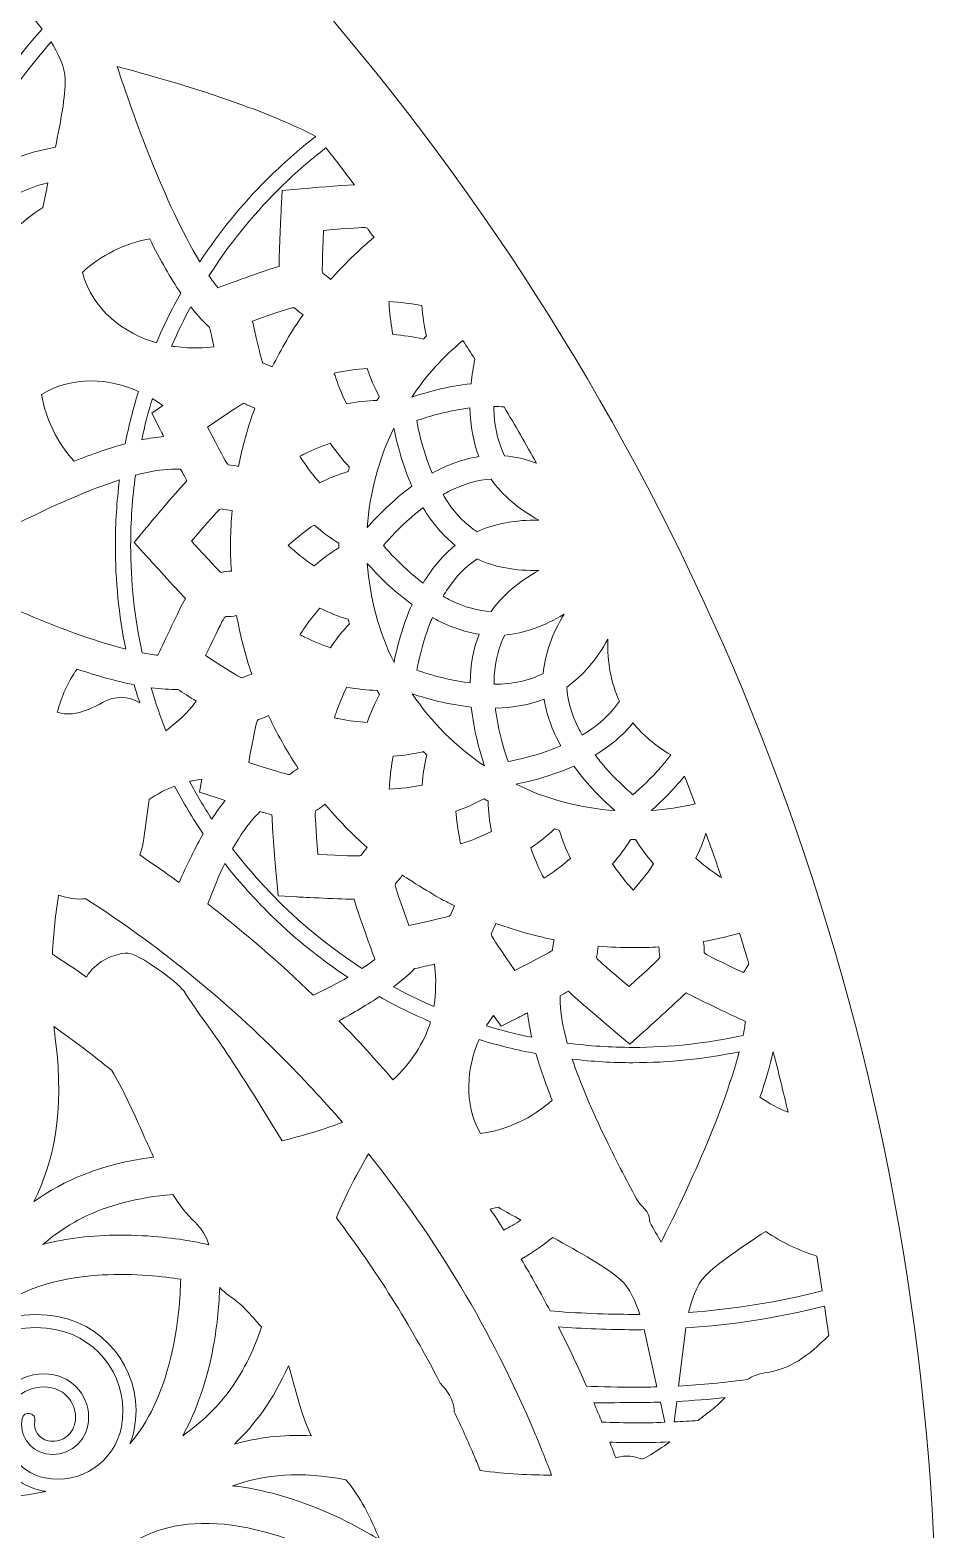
# Model space of a CAD drawing. Header units: millimetres. Extents: x -1844 to 2932, y -490 to 399.
# Drawn here: x 1800.5 to 1958.6, y -21.7 to 239.7 of the extents above; entities that cross this region are included whole.
import ezdxf

# ---------------------------------------------------------------- set-up
doc = ezdxf.new("R2010")
doc.units = ezdxf.units.MM
doc.header["$MEASUREMENT"] = 0
doc.layers.add('Layer 5', color=7, linetype='Continuous')

msp = doc.modelspace()

# ---------------------------------------------------------------- linework, layer by layer
at = {"layer": 'Layer 5', "lineweight": 0}
for points, knots in [([(1650.21, 377.4), (1649.96, 377.5), (1649.7, 377.58), (1649.43, 377.65), (1606.76, 391.27), (1561.29, 398.64), (1514.1, 398.64), (1268.61, 398.64), (1069.6, 199.63), (1069.6, -45.86), (1069.6, -291.35), (1268.61, -490.36), (1514.1, -490.36), (1759.59, -490.36), (1958.6, -291.35), (1958.6, -45.86), (1958.6, 152.15), (1829.12, 319.91), (1650.21, 377.4)], [0, 0, 0, 0, 1, 1, 1, 2, 2, 2, 3, 3, 3, 4, 4, 4, 5, 5, 5, 6, 6, 6, 6]), ([(1795.5, 263.96), (1798.99, 267.29), (1801.9, 269.71), (1803.8, 271.21), (1804.28, 270.77), (1804.75, 270.34), (1805.22, 269.91), (1801.67, 266.94), (1798.24, 263.8), (1794.93, 260.5), (1793.45, 259.02), (1792.02, 257.51), (1790.61, 255.99), (1790.61, 255.99), (1790.32, 255.67), (1790.32, 255.67), (1778.13, 242.42), (1768.41, 227.35), (1761.4, 210.76), (1754.56, 194.59), (1750.54, 177.57), (1749.42, 160.05), (1748.9, 161.13), (1748.28, 162.12), (1747.59, 163.02), (1748.4, 172.39), (1749.98, 181.54), (1752.31, 190.43), (1756.62, 206.8), (1763.5, 222.31), (1772.77, 236.51), (1781.02, 249.16), (1789.68, 258.42), (1795.5, 263.96)], [0, 0, 0, 0, 1, 1, 1, 2, 2, 2, 3, 3, 3, 4, 4, 4, 5, 5, 5, 6, 6, 6, 7, 7, 7, 8, 8, 8, 9, 9, 9, 10, 10, 10, 11, 11, 11, 11]), ([(1779.6, 203.09), (1772.46, 186.23), (1768.85, 168.31), (1768.85, 149.85), (1768.85, 149.49), (1768.85, 149.13), (1768.86, 148.77), (1768.35, 149.05), (1767.75, 149.15), (1767.17, 149.03), (1766.75, 148.95), (1766.33, 148.86), (1765.91, 148.76), (1765.09, 148.58), (1764.32, 148.4), (1763.61, 148.34), (1761.53, 148.17), (1760.06, 146.89), (1758.88, 145.78), (1758.84, 147.13), (1758.82, 148.49), (1758.82, 149.85), (1758.82, 169.67), (1762.7, 188.9), (1770.35, 207), (1776.72, 222.05), (1785.45, 235.78), (1796.36, 247.92), (1796.36, 247.92), (1802.63, 239.86), (1802.63, 239.86), (1793.02, 228.89), (1785.29, 216.56), (1779.6, 203.09)], [0, 0, 0, 0, 1, 1, 1, 2, 2, 2, 3, 3, 3, 4, 4, 4, 5, 5, 5, 6, 6, 6, 7, 7, 7, 8, 8, 8, 9, 9, 9, 10, 10, 10, 11, 11, 11, 11]), ([(1804.95, 219.25), (1797.95, 218.09), (1791.61, 214.83), (1786.59, 209.8), (1785.86, 209.07), (1785.17, 208.32), (1784.52, 207.54), (1789.7, 218.42), (1796.29, 228.5), (1804.2, 237.62), (1805.26, 235.9), (1806.65, 233.27), (1806.67, 231.08), (1806.71, 228.27), (1805.83, 223.57), (1804.95, 219.25)], [0, 0, 0, 0, 1, 1, 1, 2, 2, 2, 3, 3, 3, 4, 4, 4, 5, 5, 5, 5]), ([(1850.32, 221.16), (1847.35, 218.85), (1844.51, 216.35), (1841.81, 213.65), (1837.39, 209.22), (1833.48, 204.41), (1830.12, 199.3), (1823.92, 209.47), (1818.36, 225.27), (1815.73, 233.31), (1820.77, 232), (1827.89, 230.01), (1835.16, 227.48), (1841.31, 225.33), (1846.38, 223.22), (1850.32, 221.16)], [0, 0, 0, 0, 1, 1, 1, 2, 2, 2, 3, 3, 3, 4, 4, 4, 5, 5, 5, 5]), ([(1857.05, 212.73), (1854.2, 212.57), (1849.85, 212.2), (1847.75, 212.01), (1847.75, 212.01), (1844.49, 211.72), (1844.49, 211.72), (1844.49, 211.72), (1844.32, 208.45), (1844.32, 208.45), (1844.25, 207.27), (1843.95, 201.5), (1843.92, 198.48), (1841.57, 197.79), (1836.04, 195.79), (1833.64, 194.91), (1833.64, 194.91), (1833.25, 194.76), (1833.25, 194.76), (1832.73, 195.41), (1832.22, 196.11), (1831.71, 196.85), (1835.11, 202.18), (1839.12, 207.18), (1843.7, 211.76), (1846.36, 214.43), (1849.17, 216.89), (1852.1, 219.16), (1853.77, 217.03), (1855.42, 214.89), (1857.05, 212.73)], [0, 0, 0, 0, 1, 1, 1, 2, 2, 2, 3, 3, 3, 4, 4, 4, 5, 5, 5, 6, 6, 6, 7, 7, 7, 8, 8, 8, 9, 9, 9, 10, 10, 10, 10]), ([(1797.39, 204.46), (1789.18, 196.25), (1786.27, 183.85), (1789.92, 172.81), (1789.22, 171.59), (1788.5, 170.31), (1787.88, 169.19), (1784.04, 174.42), (1782.14, 180.86), (1782.51, 187.42), (1782.91, 194.35), (1785.8, 200.85), (1790.67, 205.72), (1794.27, 209.32), (1798.74, 211.85), (1803.65, 213.08), (1803.35, 211.69), (1803.04, 210.18), (1802.77, 208.76), (1800.83, 207.54), (1799.02, 206.09), (1797.39, 204.46)], [0, 0, 0, 0, 1, 1, 1, 2, 2, 2, 3, 3, 3, 4, 4, 4, 5, 5, 5, 6, 6, 6, 7, 7, 7, 7]), ([(1858.91, 205.25), (1858.92, 205.24), (1859.11, 205.23), (1859.36, 205.12), (1859.68, 204.56), (1860.06, 204.04), (1860.49, 203.55), (1857.78, 201.29), (1855.23, 198.81), (1852.91, 196.17), (1852.49, 196.58), (1852.03, 196.95), (1851.54, 197.27), (1851.48, 197.43), (1851.47, 197.53), (1851.47, 197.55), (1851.44, 197.85), (1851.47, 200.07), (1851.69, 204.76), (1856.41, 205.16), (1858.62, 205.27), (1858.91, 205.25)], [0, 0, 0, 0, 1, 1, 1, 2, 2, 2, 3, 3, 3, 4, 4, 4, 5, 5, 5, 6, 6, 6, 7, 7, 7, 7]), ([(1822.54, 185.15), (1816.94, 186.77), (1811.41, 190.85), (1809.65, 197.42), (1812.93, 200.47), (1816.97, 202.48), (1821.38, 203.27), (1823.22, 199.57), (1825.03, 196.42), (1826.79, 193.82), (1825.22, 191.01), (1823.8, 188.11), (1822.54, 185.15)], [0, 0, 0, 0, 1, 1, 1, 2, 2, 2, 3, 3, 3, 4, 4, 4, 4]), ([(1825.8, 184.49), (1825.6, 184.51), (1825.39, 184.54), (1825.19, 184.57), (1826.2, 186.91), (1827.31, 189.2), (1828.52, 191.44), (1829.48, 190.21), (1830.43, 189.15), (1831.36, 188.28), (1831.52, 188.13), (1831.67, 187.98), (1831.83, 187.84), (1832.1, 186.6), (1832.35, 185.47), (1832.58, 184.47), (1831.07, 184.26), (1828.81, 184.13), (1825.8, 184.49)], [0, 0, 0, 0, 1, 1, 1, 2, 2, 2, 3, 3, 3, 4, 4, 4, 5, 5, 5, 6, 6, 6, 6]), ([(1842.74, 180.94), (1842.22, 181.23), (1841.67, 181.47), (1841.11, 181.66), (1841.02, 181.79), (1840.98, 181.89), (1840.97, 181.91), (1840.86, 182.21), (1840.27, 184.58), (1839.32, 188.93), (1843.76, 190.53), (1845.87, 191.21), (1846.17, 191.27), (1846.19, 191.27), (1846.37, 191.3), (1846.63, 191.27), (1847.08, 190.81), (1847.58, 190.4), (1848.11, 190.05), (1846.1, 187.17), (1844.3, 184.11), (1842.74, 180.94)], [0, 0, 0, 0, 1, 1, 1, 2, 2, 2, 3, 3, 3, 4, 4, 4, 5, 5, 5, 6, 6, 6, 7, 7, 7, 7]), ([(1868.82, 191.64), (1868.94, 189.83), (1869.21, 188.07), (1869.61, 186.4), (1869.61, 186.4), (1869.62, 186.36), (1869.62, 186.36), (1869.43, 186.17), (1869.24, 185.98), (1869.06, 185.79), (1869.06, 185.79), (1869.02, 185.8), (1869.02, 185.8), (1867.35, 186.2), (1865.59, 186.46), (1863.78, 186.59), (1863.46, 188.15), (1863.25, 189.77), (1863.13, 191.42), (1863.11, 191.71), (1863.09, 192.02), (1863.08, 192.33), (1865.08, 192.23), (1867.01, 192), (1868.82, 191.64)], [0, 0, 0, 0, 1, 1, 1, 2, 2, 2, 3, 3, 3, 4, 4, 4, 5, 5, 5, 6, 6, 6, 7, 7, 7, 8, 8, 8, 8]), ([(1875.98, 185.57), (1876.68, 184.48), (1877.37, 183.38), (1878.06, 182.28), (1877.78, 180.93), (1877.55, 179.5), (1877.4, 178.01), (1873.29, 177.58), (1869.58, 176.54), (1867.04, 175.67), (1869.52, 179.38), (1872.55, 182.71), (1875.98, 185.57)], [0, 0, 0, 0, 1, 1, 1, 2, 2, 2, 3, 3, 3, 4, 4, 4, 4]), ([(1861.4, 175.81), (1861.26, 175.58), (1861.12, 175.34), (1860.99, 175.11), (1860.99, 175.11), (1860.96, 175.11), (1860.96, 175.11), (1859.24, 175.06), (1857.47, 174.86), (1855.69, 174.51), (1854.99, 175.92), (1854.37, 177.43), (1853.82, 179), (1853.73, 179.29), (1853.63, 179.58), (1853.53, 179.87), (1855.5, 180.3), (1857.42, 180.57), (1859.26, 180.69), (1859.85, 178.98), (1860.56, 177.34), (1861.38, 175.83), (1861.38, 175.83), (1861.4, 175.81), (1861.4, 175.81)], [0, 0, 0, 0, 1, 1, 1, 2, 2, 2, 3, 3, 3, 4, 4, 4, 5, 5, 5, 6, 6, 6, 7, 7, 7, 8, 8, 8, 8]), ([(1819.44, 176.69), (1818.51, 173.7), (1817.73, 170.65), (1817.12, 167.56), (1814.44, 166.83), (1811.47, 165.81), (1808.2, 164.51), (1805.24, 167.78), (1803.28, 171.79), (1802.52, 176.15), (1807.94, 179.47), (1814.41, 178.93), (1819.44, 176.69)], [0, 0, 0, 0, 1, 1, 1, 2, 2, 2, 3, 3, 3, 4, 4, 4, 4]), ([(1823.24, 169.94), (1823.38, 169.65), (1823.58, 169.27), (1823.81, 168.82), (1822.63, 168.72), (1821.36, 168.53), (1819.99, 168.24), (1820.51, 170.67), (1821.12, 173.07), (1821.84, 175.43), (1822.06, 175.3), (1822.28, 175.16), (1822.49, 175.02), (1822.89, 174.75), (1823.28, 174.47), (1823.66, 174.2), (1823.66, 174.2), (1821.76, 172.86), (1821.76, 172.86), (1821.76, 172.86), (1823.24, 169.94), (1823.24, 169.94)], [0, 0, 0, 0, 1, 1, 1, 2, 2, 2, 3, 3, 3, 4, 4, 4, 5, 5, 5, 6, 6, 6, 7, 7, 7, 7]), ([(1839.7, 173.78), (1839.01, 171.87), (1838.4, 169.93), (1837.88, 168), (1837.5, 166.57), (1837.15, 165.09), (1836.85, 163.6), (1836.27, 163.75), (1835.66, 163.84), (1835.06, 163.87), (1835, 163.93), (1834.94, 164), (1834.88, 164.08), (1834.69, 164.34), (1833.51, 166.48), (1831.47, 170.44), (1835.1, 172.96), (1837.14, 174.29), (1837.47, 174.46), (1837.47, 174.46), (1837.48, 174.47), (1837.48, 174.47), (1837.62, 174.53), (1837.76, 174.58), (1837.9, 174.6), (1838.47, 174.26), (1839.07, 173.99), (1839.7, 173.78)], [0, 0, 0, 0, 1, 1, 1, 2, 2, 2, 3, 3, 3, 4, 4, 4, 5, 5, 5, 6, 6, 6, 7, 7, 7, 8, 8, 8, 9, 9, 9, 9]), ([(1870.63, 162.41), (1870.31, 163.18), (1869.99, 163.99), (1869.7, 164.81), (1868.79, 167.42), (1868.23, 169.85), (1867.91, 171.58), (1869.93, 172.29), (1873.37, 173.34), (1877.2, 173.81), (1877.26, 170.68), (1877.78, 167.83), (1878.76, 165.32), (1876.1, 164.91), (1873.37, 163.94), (1870.63, 162.41)], [0, 0, 0, 0, 1, 1, 1, 2, 2, 2, 3, 3, 3, 4, 4, 4, 5, 5, 5, 5]), ([(1883.14, 173.98), (1885.08, 170.73), (1886.97, 167.46), (1888.82, 164.17), (1886.94, 164.87), (1885.08, 165.3), (1883.24, 165.47), (1882.22, 167.47), (1881.6, 169.84), (1881.41, 172.52), (1881.38, 173.01), (1881.36, 173.53), (1881.35, 174.06), (1881.97, 174.05), (1882.56, 174.02), (1883.14, 173.98)], [0, 0, 0, 0, 1, 1, 1, 2, 2, 2, 3, 3, 3, 4, 4, 4, 5, 5, 5, 5]), ([(1859.3, 152.94), (1859.7, 158.96), (1861.28, 164.89), (1863.93, 170.29), (1864.45, 167.66), (1865.41, 163.92), (1867.09, 160.14), (1863.75, 157.71), (1861.06, 154.95), (1859.3, 152.94)], [0, 0, 0, 0, 1, 1, 1, 2, 2, 2, 3, 3, 3, 3]), ([(1855.96, 162.69), (1855.96, 162.69), (1855.95, 162.69), (1855.95, 162.69), (1854.3, 162.2), (1852.64, 161.55), (1851.01, 160.75), (1849.98, 161.92), (1848.98, 163.22), (1848.04, 164.61), (1847.88, 164.85), (1847.71, 165.11), (1847.54, 165.37), (1847.78, 165.5), (1848.02, 165.62), (1848.26, 165.73), (1849.79, 166.49), (1851.34, 167.13), (1852.86, 167.65), (1853.87, 166.14), (1854.98, 164.75), (1856.17, 163.5), (1856.17, 163.5), (1856.17, 163.5), (1856.17, 163.5), (1856.1, 163.23), (1856.03, 162.96), (1855.96, 162.69)], [0, 0, 0, 0, 1, 1, 1, 2, 2, 2, 3, 3, 3, 4, 4, 4, 5, 5, 5, 6, 6, 6, 7, 7, 7, 8, 8, 8, 9, 9, 9, 9]), ([(1825.19, 163.12), (1825.71, 163.13), (1826.23, 163.14), (1826.77, 163.13), (1827.2, 162.32), (1827.57, 161.65), (1827.88, 161.1), (1826.17, 159.33), (1822.39, 154.83), (1820.76, 152.87), (1820.76, 152.87), (1818.66, 150.36), (1818.66, 150.36), (1818.66, 150.36), (1820.85, 147.93), (1820.85, 147.93), (1821.96, 146.68), (1825.6, 142.65), (1827.61, 140.59), (1826.43, 138.44), (1823.94, 133.12), (1822.87, 130.8), (1822.87, 130.8), (1822.81, 130.67), (1822.81, 130.67), (1821.93, 130.78), (1821.01, 130.93), (1820.06, 131.12), (1818.74, 137.2), (1818.06, 143.47), (1818.06, 149.85), (1818.06, 153.97), (1818.35, 158.05), (1818.91, 162.07), (1821.32, 162.71), (1823.42, 163.06), (1825.19, 163.12)], [0, 0, 0, 0, 1, 1, 1, 2, 2, 2, 3, 3, 3, 4, 4, 4, 5, 5, 5, 6, 6, 6, 7, 7, 7, 8, 8, 8, 9, 9, 9, 10, 10, 10, 11, 11, 11, 12, 12, 12, 12]), ([(1817.2, 131.76), (1805.69, 134.65), (1790.89, 141.75), (1783.49, 145.51), (1787.97, 148.14), (1794.42, 151.77), (1801.34, 155.12), (1807.02, 157.87), (1811.95, 159.91), (1816.11, 161.24), (1815.64, 157.49), (1815.39, 153.69), (1815.39, 149.85), (1815.39, 143.7), (1816.01, 137.65), (1817.2, 131.76)], [0, 0, 0, 0, 1, 1, 1, 2, 2, 2, 3, 3, 3, 4, 4, 4, 5, 5, 5, 5]), ([(1889.21, 154.23), (1885.11, 154.31), (1881.5, 153.62), (1878.43, 152.2), (1876.54, 153.42), (1874.82, 155.17), (1873.32, 157.39), (1873.05, 157.8), (1872.77, 158.24), (1872.5, 158.69), (1872.94, 158.94), (1873.38, 159.18), (1873.81, 159.39), (1876.24, 160.58), (1878.61, 161.25), (1880.88, 161.37), (1882.83, 158.59), (1885.62, 156.2), (1889.21, 154.23)], [0, 0, 0, 0, 1, 1, 1, 2, 2, 2, 3, 3, 3, 4, 4, 4, 5, 5, 5, 6, 6, 6, 6]), ([(1835.61, 145.33), (1835.01, 145.32), (1834.43, 145.25), (1833.85, 145.13), (1833.71, 145.2), (1833.62, 145.27), (1833.61, 145.28), (1833.38, 145.47), (1831.83, 147.07), (1828.67, 150.54), (1831.71, 154.14), (1833.2, 155.79), (1833.43, 155.99), (1833.43, 155.99), (1833.43, 155.99), (1833.43, 155.99), (1833.46, 156.01), (1833.6, 156.12), (1833.83, 156.21), (1834.45, 156.05), (1835.1, 155.94), (1835.74, 155.9), (1835.43, 152.38), (1835.38, 148.83), (1835.61, 145.33)], [0, 0, 0, 0, 1, 1, 1, 2, 2, 2, 3, 3, 3, 4, 4, 4, 5, 5, 5, 6, 6, 6, 7, 7, 7, 8, 8, 8, 8]), ([(1869.04, 143.24), (1868.37, 143.75), (1867.69, 144.29), (1867.03, 144.86), (1864.93, 146.67), (1863.24, 148.49), (1862.1, 149.82), (1863.21, 151.12), (1864.87, 152.91), (1866.94, 154.71), (1867.63, 155.31), (1868.33, 155.87), (1869.03, 156.4), (1870.64, 153.72), (1872.52, 151.51), (1874.62, 149.83), (1872.52, 148.14), (1870.65, 145.93), (1869.04, 143.24)], [0, 0, 0, 0, 1, 1, 1, 2, 2, 2, 3, 3, 3, 4, 4, 4, 5, 5, 5, 6, 6, 6, 6]), ([(1854.33, 149.4), (1854.33, 149.4), (1854.32, 149.4), (1854.32, 149.4), (1852.85, 148.5), (1851.42, 147.44), (1850.05, 146.24), (1848.75, 147.11), (1847.45, 148.11), (1846.19, 149.2), (1845.96, 149.4), (1845.73, 149.6), (1845.5, 149.81), (1845.7, 149.99), (1845.9, 150.17), (1846.1, 150.35), (1847.39, 151.47), (1848.71, 152.49), (1850.05, 153.38), (1851.42, 152.19), (1852.85, 151.13), (1854.32, 150.23), (1854.32, 150.23), (1854.33, 150.23), (1854.33, 150.23), (1854.33, 150.1), (1854.33, 149.98), (1854.33, 149.85), (1854.33, 149.7), (1854.33, 149.55), (1854.33, 149.4)], [0, 0, 0, 0, 1, 1, 1, 2, 2, 2, 3, 3, 3, 4, 4, 4, 5, 5, 5, 6, 6, 6, 7, 7, 7, 8, 8, 8, 9, 9, 9, 10, 10, 10, 10]), ([(1859.31, 146.69), (1861.07, 144.68), (1863.77, 141.93), (1867.11, 139.51), (1865.43, 135.75), (1864.48, 132.03), (1863.96, 129.41), (1861.31, 134.79), (1859.72, 140.7), (1859.31, 146.69)], [0, 0, 0, 0, 1, 1, 1, 2, 2, 2, 3, 3, 3, 3]), ([(1880.89, 138.3), (1878.64, 138.41), (1876.28, 139.07), (1873.87, 140.24), (1873.43, 140.46), (1872.97, 140.7), (1872.51, 140.96), (1872.78, 141.41), (1873.06, 141.85), (1873.33, 142.27), (1874.83, 144.49), (1876.54, 146.24), (1878.43, 147.46), (1881.5, 146.04), (1885.11, 145.36), (1889.21, 145.45), (1885.63, 143.47), (1882.84, 141.08), (1880.89, 138.3)], [0, 0, 0, 0, 1, 1, 1, 2, 2, 2, 3, 3, 3, 4, 4, 4, 5, 5, 5, 6, 6, 6, 6]), ([(1856.19, 136.14), (1855, 134.89), (1853.89, 133.49), (1852.88, 131.98), (1851.39, 132.49), (1849.87, 133.11), (1848.37, 133.85), (1848.1, 133.98), (1847.83, 134.11), (1847.56, 134.25), (1847.73, 134.51), (1847.9, 134.77), (1848.06, 135.02), (1848.99, 136.4), (1849.99, 137.7), (1851.03, 138.88), (1852.66, 138.08), (1854.32, 137.43), (1855.97, 136.94), (1855.97, 136.94), (1855.97, 136.94), (1855.97, 136.94), (1856.04, 136.68), (1856.12, 136.41), (1856.19, 136.14), (1856.19, 136.14), (1856.19, 136.14), (1856.19, 136.14)], [0, 0, 0, 0, 1, 1, 1, 2, 2, 2, 3, 3, 3, 4, 4, 4, 5, 5, 5, 6, 6, 6, 7, 7, 7, 8, 8, 8, 9, 9, 9, 9]), ([(1837.52, 126.72), (1837.36, 126.75), (1837.26, 126.79), (1837.24, 126.79), (1836.95, 126.93), (1834.86, 128.19), (1831.11, 130.6), (1832.99, 134.58), (1834.09, 136.76), (1834.29, 137.08), (1834.29, 137.08), (1834.3, 137.09), (1834.3, 137.09), (1834.31, 137.1), (1834.41, 137.25), (1834.62, 137.41), (1835.26, 137.39), (1835.89, 137.47), (1836.53, 137.6), (1837.15, 134.15), (1838.03, 130.71), (1839.17, 127.36), (1838.6, 127.2), (1838.05, 126.98), (1837.52, 126.72)], [0, 0, 0, 0, 1, 1, 1, 2, 2, 2, 3, 3, 3, 4, 4, 4, 5, 5, 5, 6, 6, 6, 7, 7, 7, 8, 8, 8, 8]), ([(1877.24, 125.85), (1874.48, 126.18), (1872, 126.81), (1870.35, 127.29), (1869.54, 127.53), (1868.73, 127.79), (1867.94, 128.07), (1868.26, 129.79), (1868.81, 132.22), (1869.72, 134.84), (1870.01, 135.66), (1870.32, 136.47), (1870.65, 137.24), (1873.39, 135.72), (1876.12, 134.75), (1878.78, 134.34), (1877.8, 131.83), (1877.28, 128.98), (1877.24, 125.85)], [0, 0, 0, 0, 1, 1, 1, 2, 2, 2, 3, 3, 3, 4, 4, 4, 5, 5, 5, 6, 6, 6, 6]), ([(1889.97, 127.49), (1887.59, 126.27), (1884.7, 125.64), (1881.39, 125.6), (1881.39, 126.11), (1881.41, 126.61), (1881.44, 127.09), (1881.62, 129.79), (1882.23, 132.18), (1883.26, 134.2), (1886.64, 134.5), (1890.11, 135.72), (1893.6, 137.84), (1891.49, 134.34), (1890.27, 130.88), (1889.97, 127.49)], [0, 0, 0, 0, 1, 1, 1, 2, 2, 2, 3, 3, 3, 4, 4, 4, 5, 5, 5, 5]), ([(1901.21, 133.46), (1901.13, 129.37), (1901.81, 125.76), (1903.24, 122.68), (1902.02, 120.79), (1900.27, 119.07), (1898.05, 117.57), (1897.64, 117.29), (1897.2, 117.02), (1896.74, 116.75), (1896.5, 117.19), (1896.26, 117.63), (1896.05, 118.06), (1894.86, 120.48), (1894.19, 122.86), (1894.07, 125.13), (1896.85, 127.08), (1899.24, 129.87), (1901.21, 133.46)], [0, 0, 0, 0, 1, 1, 1, 2, 2, 2, 3, 3, 3, 4, 4, 4, 5, 5, 5, 6, 6, 6, 6]), ([(1818.7, 125.51), (1818.99, 124.46), (1819.31, 123.42), (1819.64, 122.39), (1817.67, 123.54), (1815.27, 123.59), (1813.25, 122.49), (1813.25, 122.49), (1813.16, 122.44), (1813.16, 122.44), (1809.88, 120.59), (1807.49, 120.02), (1805.27, 120.73), (1805.95, 123.41), (1807.11, 125.95), (1808.71, 128.26), (1812.41, 127.02), (1815.74, 126.1), (1818.7, 125.51)], [0, 0, 0, 0, 1, 1, 1, 2, 2, 2, 3, 3, 3, 4, 4, 4, 5, 5, 5, 6, 6, 6, 6]), ([(1829.5, 122.66), (1828.59, 121.45), (1827.08, 119.76), (1824.69, 117.88), (1824.53, 117.75), (1824.37, 117.63), (1824.2, 117.51), (1823.23, 119.97), (1822.37, 122.47), (1821.62, 125.01), (1823.33, 124.78), (1824.89, 124.68), (1826.29, 124.72), (1827.17, 124.15), (1828.34, 123.39), (1829.5, 122.66)], [0, 0, 0, 0, 1, 1, 1, 2, 2, 2, 3, 3, 3, 4, 4, 4, 5, 5, 5, 5]), ([(1861, 124.53), (1861, 124.53), (1861.02, 124.53), (1861.02, 124.53), (1861.15, 124.3), (1861.29, 124.06), (1861.43, 123.83), (1861.43, 123.83), (1861.42, 123.81), (1861.42, 123.81), (1860.6, 122.3), (1859.88, 120.66), (1859.3, 118.94), (1857.73, 119.04), (1856.1, 119.25), (1854.46, 119.57), (1854.17, 119.63), (1853.87, 119.69), (1853.57, 119.76), (1853.67, 120.05), (1853.76, 120.34), (1853.86, 120.63), (1854.4, 122.21), (1855.03, 123.72), (1855.72, 125.12), (1857.5, 124.78), (1859.28, 124.58), (1861, 124.53)], [0, 0, 0, 0, 1, 1, 1, 2, 2, 2, 3, 3, 3, 4, 4, 4, 5, 5, 5, 6, 6, 6, 7, 7, 7, 8, 8, 8, 9, 9, 9, 9]), ([(1867.14, 123.95), (1869.67, 123.09), (1873.35, 122.07), (1877.43, 121.64), (1877.86, 117.57), (1878.89, 113.89), (1879.75, 111.36), (1874.79, 114.7), (1870.48, 119), (1867.14, 123.95)], [0, 0, 0, 0, 1, 1, 1, 2, 2, 2, 3, 3, 3, 3]), ([(1890.63, 113.95), (1888.02, 113.04), (1885.59, 112.48), (1883.86, 112.15), (1883.29, 113.77), (1882.57, 116.1), (1882.05, 118.79), (1881.88, 119.69), (1881.74, 120.58), (1881.63, 121.45), (1884.77, 121.51), (1887.62, 122.03), (1890.12, 123.01), (1890.53, 120.35), (1891.51, 117.62), (1893.03, 114.88), (1892.26, 114.55), (1891.45, 114.24), (1890.63, 113.95)], [0, 0, 0, 0, 1, 1, 1, 2, 2, 2, 3, 3, 3, 4, 4, 4, 5, 5, 5, 6, 6, 6, 6]), ([(1847.27, 110.94), (1846.76, 110.63), (1846.27, 110.27), (1845.82, 109.87), (1845.66, 109.86), (1845.55, 109.88), (1845.54, 109.88), (1845.24, 109.93), (1843.1, 110.54), (1838.63, 111.96), (1839.43, 116.36), (1839.92, 118.75), (1840.03, 119.06), (1840.03, 119.07), (1840.1, 119.25), (1840.26, 119.46), (1840.89, 119.62), (1841.5, 119.86), (1842.08, 120.15), (1842.95, 118.31), (1843.89, 116.51), (1844.89, 114.78), (1845.62, 113.5), (1846.42, 112.21), (1847.27, 110.94)], [0, 0, 0, 0, 1, 1, 1, 2, 2, 2, 3, 3, 3, 4, 4, 4, 5, 5, 5, 6, 6, 6, 7, 7, 7, 8, 8, 8, 8]), ([(1905.61, 118.87), (1907.29, 116.77), (1909.5, 114.89), (1912.19, 113.28), (1911.69, 112.61), (1911.14, 111.94), (1910.57, 111.28), (1908.77, 109.18), (1906.95, 107.48), (1905.61, 106.34), (1904.31, 107.45), (1902.52, 109.11), (1900.73, 111.18), (1900.73, 111.18), (1900.73, 111.18), (1900.73, 111.18), (1900.13, 111.87), (1899.56, 112.57), (1899.03, 113.27), (1901.72, 114.89), (1903.93, 116.77), (1905.61, 118.87)], [0, 0, 0, 0, 1, 1, 1, 2, 2, 2, 3, 3, 3, 4, 4, 4, 5, 5, 5, 6, 6, 6, 7, 7, 7, 7]), ([(1863.18, 108.12), (1863.29, 109.81), (1863.51, 111.46), (1863.83, 113.05), (1865.64, 113.18), (1867.4, 113.45), (1869.06, 113.85), (1869.06, 113.85), (1869.1, 113.86), (1869.1, 113.86), (1869.29, 113.67), (1869.48, 113.48), (1869.67, 113.29), (1869.67, 113.29), (1869.66, 113.26), (1869.66, 113.26), (1869.26, 111.58), (1868.99, 109.82), (1868.87, 108.01), (1867.06, 107.65), (1865.14, 107.41), (1863.13, 107.31), (1863.14, 107.58), (1863.16, 107.85), (1863.18, 108.12)], [0, 0, 0, 0, 1, 1, 1, 2, 2, 2, 3, 3, 3, 4, 4, 4, 5, 5, 5, 6, 6, 6, 7, 7, 7, 8, 8, 8, 8]), ([(1885.23, 108.19), (1887.84, 108.71), (1891.55, 109.66), (1895.3, 111.34), (1897.71, 108.01), (1900.46, 105.33), (1902.47, 103.57), (1896.49, 103.98), (1890.59, 105.55), (1885.23, 108.19)], [0, 0, 0, 0, 1, 1, 1, 2, 2, 2, 3, 3, 3, 3]), ([(1830.69, 99.54), (1829.57, 97.55), (1827.75, 93.87), (1826.5, 91.05), (1824.24, 92.69), (1821.96, 94.29), (1819.64, 95.84), (1819.98, 96.76), (1820.22, 97.73), (1820.34, 98.74), (1820.63, 100.99), (1820.95, 103.24), (1821.28, 105.52), (1822.69, 106.49), (1824.19, 107.28), (1825.71, 107.86), (1827.21, 105.01), (1828.87, 102.23), (1830.69, 99.54)], [0, 0, 0, 0, 1, 1, 1, 2, 2, 2, 3, 3, 3, 4, 4, 4, 5, 5, 5, 6, 6, 6, 6]), ([(1828.3, 108.67), (1828.55, 108.73), (1828.8, 108.79), (1829.05, 108.84), (1829.52, 108.93), (1829.99, 109.01), (1830.45, 109.08), (1830.45, 109.08), (1830.05, 106.8), (1830.05, 106.8), (1830.05, 106.8), (1833.16, 105.79), (1833.16, 105.79), (1833.44, 105.7), (1833.93, 105.54), (1834.55, 105.34), (1833.77, 104.39), (1832.99, 103.3), (1832.21, 102.08), (1830.8, 104.22), (1829.5, 106.42), (1828.3, 108.67)], [0, 0, 0, 0, 1, 1, 1, 2, 2, 2, 3, 3, 3, 4, 4, 4, 5, 5, 5, 6, 6, 6, 7, 7, 7, 7]), ([(1916.44, 104.76), (1913.92, 104.16), (1911.35, 103.75), (1908.77, 103.57), (1910.41, 105.02), (1912.55, 107.08), (1914.59, 109.61), (1915.22, 108), (1915.83, 106.38), (1916.44, 104.76)], [0, 0, 0, 0, 1, 1, 1, 2, 2, 2, 3, 3, 3, 3]), ([(1850.23, 103.13), (1850.23, 103.14), (1850.25, 103.33), (1850.35, 103.58), (1850.91, 103.9), (1851.44, 104.28), (1851.92, 104.71), (1854.19, 102), (1856.67, 99.45), (1859.3, 97.13), (1858.9, 96.71), (1858.53, 96.25), (1858.2, 95.76), (1858.05, 95.7), (1857.94, 95.69), (1857.93, 95.69), (1857.61, 95.65), (1855.17, 95.7), (1850.71, 95.91), (1850.32, 100.6), (1850.21, 102.82), (1850.23, 103.13)], [0, 0, 0, 0, 1, 1, 1, 2, 2, 2, 3, 3, 3, 4, 4, 4, 5, 5, 5, 6, 6, 6, 7, 7, 7, 7]), ([(1875.58, 97.77), (1875.52, 98.03), (1875.47, 98.29), (1875.42, 98.55), (1875.09, 100.23), (1874.87, 101.89), (1874.76, 103.49), (1876.48, 104.08), (1878.12, 104.8), (1879.62, 105.62), (1879.62, 105.62), (1879.65, 105.63), (1879.65, 105.63), (1879.88, 105.49), (1880.12, 105.35), (1880.35, 105.22), (1880.35, 105.22), (1880.35, 105.2), (1880.35, 105.2), (1880.4, 103.48), (1880.6, 101.71), (1880.95, 99.93), (1879.29, 99.11), (1877.49, 98.38), (1875.58, 97.77)], [0, 0, 0, 0, 1, 1, 1, 2, 2, 2, 3, 3, 3, 4, 4, 4, 5, 5, 5, 6, 6, 6, 7, 7, 7, 8, 8, 8, 8]), ([(1857, 88.13), (1857.68, 85.78), (1859.68, 80.25), (1860.56, 77.85), (1860.56, 77.85), (1860.64, 77.63), (1860.64, 77.63), (1859.95, 77.11), (1859.2, 76.58), (1858.41, 76.06), (1853.16, 79.44), (1848.22, 83.41), (1843.7, 87.93), (1840.85, 90.78), (1838.23, 93.79), (1835.83, 96.94), (1837.18, 99.31), (1838.5, 101.19), (1839.79, 102.56), (1840.06, 102.84), (1840.34, 103.13), (1840.63, 103.42), (1841.44, 103.18), (1842.13, 102.98), (1842.69, 102.82), (1842.74, 100.37), (1843.24, 94.51), (1843.47, 91.97), (1843.47, 91.97), (1843.76, 88.71), (1843.76, 88.71), (1843.76, 88.71), (1847.03, 88.53), (1847.03, 88.53), (1847.1, 88.53), (1853.77, 88.17), (1857, 88.13)], [0, 0, 0, 0, 1, 1, 1, 2, 2, 2, 3, 3, 3, 4, 4, 4, 5, 5, 5, 6, 6, 6, 7, 7, 7, 8, 8, 8, 9, 9, 9, 10, 10, 10, 11, 11, 11, 12, 12, 12, 12]), ([(1890.85, 92.27), (1890.6, 92.11), (1890.34, 91.94), (1890.08, 91.77), (1889.96, 92.01), (1889.83, 92.25), (1889.72, 92.49), (1888.96, 94.02), (1888.32, 95.57), (1887.81, 97.09), (1889.32, 98.1), (1890.71, 99.22), (1891.95, 100.4), (1891.95, 100.4), (1891.96, 100.4), (1891.96, 100.4), (1892.23, 100.33), (1892.49, 100.26), (1892.76, 100.19), (1892.76, 100.19), (1892.76, 100.18), (1892.76, 100.18), (1893.25, 98.53), (1893.9, 96.87), (1894.7, 95.24), (1893.53, 94.2), (1892.23, 93.21), (1890.85, 92.27)], [0, 0, 0, 0, 1, 1, 1, 2, 2, 2, 3, 3, 3, 4, 4, 4, 5, 5, 5, 6, 6, 6, 7, 7, 7, 8, 8, 8, 9, 9, 9, 9]), ([(1918.32, 99.64), (1919.25, 97.07), (1920.15, 94.48), (1921.03, 91.89), (1920.86, 92), (1920.68, 92.12), (1920.51, 92.23), (1919.1, 93.18), (1917.77, 94.2), (1916.56, 95.26), (1917.27, 96.7), (1917.85, 98.17), (1918.32, 99.64)], [0, 0, 0, 0, 1, 1, 1, 2, 2, 2, 3, 3, 3, 4, 4, 4, 4]), ([(1906.25, 90.42), (1906.05, 90.19), (1905.85, 89.96), (1905.64, 89.73), (1905.45, 89.93), (1905.27, 90.13), (1905.1, 90.33), (1903.97, 91.62), (1902.96, 92.94), (1902.07, 94.28), (1903.26, 95.65), (1904.31, 97.08), (1905.21, 98.55), (1905.21, 98.55), (1905.22, 98.56), (1905.22, 98.56), (1905.49, 98.56), (1905.77, 98.56), (1906.04, 98.56), (1906.04, 98.56), (1906.05, 98.55), (1906.05, 98.55), (1906.95, 97.09), (1908.01, 95.65), (1909.2, 94.28), (1908.33, 92.97), (1907.34, 91.68), (1906.25, 90.42)], [0, 0, 0, 0, 1, 1, 1, 2, 2, 2, 3, 3, 3, 4, 4, 4, 5, 5, 5, 6, 6, 6, 7, 7, 7, 8, 8, 8, 9, 9, 9, 9]), ([(1834.45, 94.36), (1836.72, 91.46), (1839.17, 88.69), (1841.81, 86.05), (1846.17, 81.69), (1850.9, 77.84), (1855.92, 74.51), (1854.38, 73.6), (1851.83, 72.35), (1849.87, 71.39), (1844.02, 77.06), (1837.88, 82.37), (1831.49, 87.31), (1832.42, 89.61), (1833.63, 92.73), (1834.45, 94.36)], [0, 0, 0, 0, 1, 1, 1, 2, 2, 2, 3, 3, 3, 4, 4, 4, 5, 5, 5, 5]), ([(1866.54, 83.54), (1865.03, 87.75), (1864.26, 90.07), (1864.2, 90.38), (1864.2, 90.39), (1864.17, 90.58), (1864.21, 90.85), (1864.66, 91.3), (1865.07, 91.8), (1865.42, 92.33), (1866.86, 91.32), (1872.64, 87.82), (1872.68, 87.9), (1873.29, 87.57), (1873.91, 87.26), (1874.53, 86.95), (1874.24, 86.43), (1874, 85.89), (1873.81, 85.33), (1873.68, 85.23), (1873.58, 85.19), (1873.56, 85.19), (1873.28, 85.08), (1871.13, 84.54), (1866.54, 83.54)], [0, 0, 0, 0, 1, 1, 1, 2, 2, 2, 3, 3, 3, 4, 4, 4, 5, 5, 5, 6, 6, 6, 7, 7, 7, 8, 8, 8, 8]), ([(1844.44, 46.01), (1840.51, 52.51), (1836.19, 59.28), (1834.71, 61.48), (1833.75, 62.9), (1832.64, 64.46), (1831.56, 65.97), (1830.03, 68.12), (1828.45, 70.35), (1827.36, 72.09), (1826.77, 73.02), (1824.55, 74.69), (1822.79, 75.94), (1819.18, 78.48), (1817.81, 78.94), (1816.65, 78.64), (1814.87, 78.38), (1811.89, 77.27), (1810.36, 74.54), (1808.4, 75.92), (1806.42, 77.26), (1804.41, 78.56), (1804.6, 82.3), (1805, 85.75), (1805.5, 88.83), (1807.06, 88.27), (1808.68, 88.06), (1810.26, 88.21), (1822.48, 80.33), (1833.86, 71.14), (1844.29, 60.71), (1848.01, 56.99), (1851.57, 53.15), (1854.97, 49.2), (1851.91, 48.07), (1848.37, 46.95), (1844.44, 46.01)], [0, 0, 0, 0, 1, 1, 1, 2, 2, 2, 3, 3, 3, 4, 4, 4, 5, 5, 5, 6, 6, 6, 7, 7, 7, 8, 8, 8, 9, 9, 9, 10, 10, 10, 11, 11, 11, 12, 12, 12, 12]), ([(1881.68, 83.91), (1883.59, 83.22), (1885.53, 82.61), (1887.46, 82.09), (1888.91, 81.71), (1890.38, 81.36), (1891.86, 81.06), (1891.72, 80.48), (1891.62, 79.89), (1891.59, 79.29), (1891.48, 79.17), (1891.4, 79.1), (1891.38, 79.09), (1891.38, 79.09), (1891.38, 79.09), (1891.38, 79.09), (1891.14, 78.92), (1889.2, 77.84), (1885.03, 75.68), (1882.48, 79.36), (1881.14, 81.4), (1881, 81.69), (1880.99, 81.7), (1880.91, 81.87), (1880.88, 82.14), (1881.21, 82.7), (1881.48, 83.3), (1881.68, 83.91)], [0, 0, 0, 0, 1, 1, 1, 2, 2, 2, 3, 3, 3, 4, 4, 4, 5, 5, 5, 6, 6, 6, 7, 7, 7, 8, 8, 8, 9, 9, 9, 9]), ([(1925.82, 76.83), (1925.52, 76.36), (1925.2, 75.86), (1924.85, 75.32), (1920.81, 77.23), (1918.63, 78.34), (1918.36, 78.51), (1918.35, 78.52), (1918.2, 78.63), (1918.04, 78.84), (1918.04, 79.48), (1917.98, 80.12), (1917.85, 80.75), (1919.97, 81.13), (1922.09, 81.61), (1924.18, 82.19), (1924.74, 80.4), (1925.28, 78.62), (1925.82, 76.83)], [0, 0, 0, 0, 1, 1, 1, 2, 2, 2, 3, 3, 3, 4, 4, 4, 5, 5, 5, 6, 6, 6, 6]), ([(1910.17, 77.82), (1909.98, 77.59), (1908.39, 76.04), (1904.92, 72.88), (1901.5, 75.77), (1899.68, 77.4), (1899.47, 77.64), (1899.46, 77.65), (1899.34, 77.79), (1899.24, 78.04), (1899.41, 78.67), (1899.52, 79.31), (1899.55, 79.95), (1901.62, 79.77), (1903.69, 79.68), (1905.72, 79.68), (1907.17, 79.68), (1908.66, 79.72), (1910.13, 79.82), (1910.14, 79.23), (1910.2, 78.64), (1910.32, 78.07), (1910.25, 77.92), (1910.19, 77.84), (1910.17, 77.82)], [0, 0, 0, 0, 1, 1, 1, 2, 2, 2, 3, 3, 3, 4, 4, 4, 5, 5, 5, 6, 6, 6, 7, 7, 7, 8, 8, 8, 8]), ([(1863.86, 72.84), (1865.31, 73.92), (1866.55, 74.98), (1867.56, 76.03), (1868.83, 76.3), (1869.99, 76.56), (1871.01, 76.79), (1871.23, 75.28), (1871.36, 73.02), (1871, 69.99), (1870.97, 69.8), (1870.95, 69.6), (1870.92, 69.41), (1868.52, 70.44), (1866.16, 71.59), (1863.86, 72.84)], [0, 0, 0, 0, 1, 1, 1, 2, 2, 2, 3, 3, 3, 4, 4, 4, 5, 5, 5, 5]), ([(1854.36, 66.92), (1856.81, 68.24), (1859.61, 69.94), (1861.42, 71.14), (1864.31, 69.51), (1867.29, 68.05), (1870.33, 66.75), (1869.33, 63.31), (1866.77, 59.27), (1863.78, 56.63), (1860.76, 60.15), (1857.62, 63.58), (1854.36, 66.92)], [0, 0, 0, 0, 1, 1, 1, 2, 2, 2, 3, 3, 3, 4, 4, 4, 4]), ([(1892.92, 70.07), (1892.9, 70.46), (1892.9, 70.87), (1892.9, 71.28), (1893.46, 71.59), (1893.95, 71.86), (1894.36, 72.09), (1896.04, 70.47), (1900.16, 67), (1902.58, 64.97), (1902.58, 64.97), (1905.09, 62.87), (1905.09, 62.87), (1905.09, 62.87), (1907.53, 65.05), (1907.53, 65.05), (1908.41, 65.85), (1912.69, 69.7), (1914.86, 71.82), (1917, 70.64), (1922.33, 68.15), (1924.65, 67.08), (1924.65, 67.08), (1925.23, 66.81), (1925.23, 66.81), (1925.11, 66.03), (1924.96, 65.22), (1924.79, 64.39), (1918.56, 63), (1912.13, 62.29), (1905.59, 62.29), (1901.74, 62.29), (1897.92, 62.54), (1894.16, 63.03), (1893.39, 65.77), (1892.98, 68.12), (1892.92, 70.07)], [0, 0, 0, 0, 1, 1, 1, 2, 2, 2, 3, 3, 3, 4, 4, 4, 5, 5, 5, 6, 6, 6, 7, 7, 7, 8, 8, 8, 9, 9, 9, 10, 10, 10, 11, 11, 11, 12, 12, 12, 12]), ([(1880.06, 66.05), (1880.19, 66.27), (1880.33, 66.48), (1880.46, 66.68), (1880.73, 67.08), (1881.01, 67.47), (1881.28, 67.85), (1881.28, 67.85), (1882.61, 65.97), (1882.61, 65.97), (1882.61, 65.97), (1885.52, 67.45), (1885.52, 67.45), (1885.85, 67.61), (1886.47, 67.93), (1887.25, 68.33), (1887.37, 67.02), (1887.62, 65.59), (1887.96, 64.06), (1885.29, 64.6), (1882.66, 65.26), (1880.06, 66.05)], [0, 0, 0, 0, 1, 1, 1, 2, 2, 2, 3, 3, 3, 4, 4, 4, 5, 5, 5, 6, 6, 6, 7, 7, 7, 7]), ([(1804.97, 63.38), (1804.86, 64.24), (1804.77, 65.08), (1804.69, 65.92), (1808.13, 63.5), (1811.49, 60.95), (1814.76, 58.28), (1816.76, 54.96), (1818.34, 51.42), (1820, 47.7), (1820.66, 46.21), (1821.34, 44.69), (1822.06, 43.16), (1812.88, 41.97), (1806.34, 39.07), (1801.21, 35.4), (1804.6, 42.25), (1806.54, 50.95), (1804.97, 63.38)], [0, 0, 0, 0, 1, 1, 1, 2, 2, 2, 3, 3, 3, 4, 4, 4, 5, 5, 5, 6, 6, 6, 6]), ([(1879.01, 47.25), (1876.05, 52.57), (1876.65, 58.81), (1878.8, 63.65), (1882.04, 62.65), (1885.35, 61.83), (1888.7, 61.2), (1889.41, 58.73), (1890.35, 56.02), (1891.52, 53.08), (1888.05, 49.94), (1883.64, 47.89), (1879.01, 47.25)], [0, 0, 0, 0, 1, 1, 1, 2, 2, 2, 3, 3, 3, 4, 4, 4, 4]), ([(1910.52, 28.35), (1909.9, 29.4), (1909.23, 30.56), (1908.52, 31.8), (1908.54, 32.57), (1908.33, 33.32), (1907.82, 33.92), (1907.42, 34.4), (1907, 34.85), (1906.57, 35.28), (1904.75, 38.6), (1902.78, 42.33), (1900.91, 46.22), (1898.32, 51.56), (1896.36, 56.24), (1895.03, 60.24), (1898.51, 59.83), (1902.03, 59.62), (1905.59, 59.62), (1911.89, 59.62), (1918.09, 60.27), (1924.12, 61.52), (1921.13, 50.06), (1914.18, 35.57), (1910.52, 28.35)], [0, 0, 0, 0, 1, 1, 1, 2, 2, 2, 3, 3, 3, 4, 4, 4, 5, 5, 5, 6, 6, 6, 7, 7, 7, 8, 8, 8, 8]), ([(1930.06, 61.54), (1930.96, 58.03), (1931.82, 54.51), (1932.64, 50.99), (1930.93, 51.65), (1929.29, 52.52), (1927.75, 53.59), (1928.72, 56.46), (1929.49, 59.11), (1930.06, 61.54)], [0, 0, 0, 0, 1, 1, 1, 2, 2, 2, 3, 3, 3, 3]), ([(1879, -11.52), (1878.67, -10.7), (1878.33, -9.89), (1877.99, -9.08), (1876.87, -6.44), (1875.7, -3.83), (1874.47, -1.26), (1874.45, -1.08), (1874.44, -0.91), (1874.42, -0.72), (1874.29, 0.98), (1873.31, 2.41), (1872.02, 3.72), (1866.83, 13.87), (1860.78, 23.5), (1853.91, 32.57), (1855.7, 36.83), (1857.66, 40.58), (1859.51, 43.73), (1871.31, 29.01), (1880.99, 12.79), (1888.39, -4.69), (1889.45, -7.21), (1890.46, -9.74), (1891.42, -12.29), (1887.78, -12.31), (1883.57, -12.11), (1879, -11.52)], [0, 0, 0, 0, 1, 1, 1, 2, 2, 2, 3, 3, 3, 4, 4, 4, 5, 5, 5, 6, 6, 6, 7, 7, 7, 8, 8, 8, 9, 9, 9, 9]), ([(1830.98, 28.03), (1830.89, 28.05), (1830.13, 28.23), (1828.84, 28.46), (1826.28, 28.92), (1821.65, 29.57), (1816.17, 29.56), (1811.32, 29.54), (1806.84, 29), (1802.78, 27.93), (1805, 29.84), (1807.24, 31.34), (1809.65, 32.55), (1814.04, 34.77), (1819.23, 36.12), (1825.43, 36.64), (1826.64, 34.68), (1827.89, 33.11), (1829.28, 31.79), (1830.44, 30.69), (1831.29, 29.27), (1831.71, 27.86), (1831.71, 27.86), (1830.98, 28.03), (1830.98, 28.03)], [0, 0, 0, 0, 1, 1, 1, 2, 2, 2, 3, 3, 3, 4, 4, 4, 5, 5, 5, 6, 6, 6, 7, 7, 7, 8, 8, 8, 8]), ([(1886.07, 32.18), (1885.11, 31.53), (1884.11, 30.95), (1883.08, 30.42), (1882.31, 31.65), (1881.53, 32.87), (1880.74, 34.09), (1881.19, 34.19), (1881.65, 34.31), (1882.1, 34.44), (1883.41, 33.66), (1884.83, 32.87), (1886.07, 32.18)], [0, 0, 0, 0, 1, 1, 1, 2, 2, 2, 3, 3, 3, 4, 4, 4, 4]), ([(1891.63, 29.14), (1896.33, 26.56), (1901.05, 23.9), (1903.4, 21.84), (1905.04, 20.4), (1906.18, 17.66), (1906.83, 15.73), (1906.42, 15.73), (1906, 15.73), (1905.59, 15.73), (1901.46, 15.73), (1895.52, 15.96), (1891.17, 16.34), (1889.56, 19.39), (1887.88, 22.4), (1886.14, 25.37), (1887.97, 26.4), (1890.05, 27.85), (1891.63, 29.14)], [0, 0, 0, 0, 1, 1, 1, 2, 2, 2, 3, 3, 3, 4, 4, 4, 5, 5, 5, 6, 6, 6, 6]), ([(1938.6, 19.82), (1930.99, 17.89), (1923.21, 16.63), (1915.31, 16.07), (1915.77, 18.04), (1916.66, 20.86), (1918.17, 22.41), (1920.32, 24.61), (1924.71, 27.56), (1928.74, 30.2), (1931.5, 28.32), (1934.49, 26.88), (1937.63, 25.9), (1937.96, 23.88), (1938.29, 21.85), (1938.6, 19.82)], [0, 0, 0, 0, 1, 1, 1, 2, 2, 2, 3, 3, 3, 4, 4, 4, 5, 5, 5, 5]), ([(1805.56, 15.3), (1800.17, 16.37), (1794.69, 15.28), (1790.12, 12.24), (1791.23, 13.69), (1792.43, 14.96), (1793.71, 16.03), (1798.36, 19.91), (1804.88, 22.12), (1813.09, 22.6), (1818.75, 22.93), (1823.91, 22.32), (1826.78, 21.86), (1826.72, 18.96), (1826.4, 13.78), (1825.06, 8.25), (1823.54, 1.97), (1821.14, -3.09), (1817.93, -6.86), (1818.25, -6.07), (1818.51, -5.23), (1818.68, -4.36), (1820.48, 4.68), (1814.59, 13.5), (1805.56, 15.3)], [0, 0, 0, 0, 1, 1, 1, 2, 2, 2, 3, 3, 3, 4, 4, 4, 5, 5, 5, 6, 6, 6, 7, 7, 7, 8, 8, 8, 8]), ([(1832.46, 10.05), (1833.2, 14.09), (1833.49, 17.73), (1833.59, 20.4), (1834.22, 19.72), (1834.95, 19.19), (1835.62, 18.7), (1836.43, 18.1), (1837.27, 17.49), (1838.1, 16.58), (1838.41, 16.24), (1838.73, 15.89), (1839.05, 15.54), (1839.66, 14.89), (1840.27, 14.22), (1840.87, 13.55), (1839.36, 9.06), (1837.44, 5.29), (1835.05, 2.13), (1835.05, 2.13), (1835.05, 2.13), (1835.05, 2.13), (1832.94, -0.66), (1830.42, -3.09), (1827.13, -5.44), (1829.57, -1.03), (1831.38, 4.2), (1832.46, 10.05)], [0, 0, 0, 0, 1, 1, 1, 2, 2, 2, 3, 3, 3, 4, 4, 4, 5, 5, 5, 6, 6, 6, 7, 7, 7, 8, 8, 8, 9, 9, 9, 9]), ([(1925.49, 4.37), (1921.55, 3.84), (1917.58, 3.45), (1913.57, 3.24), (1913.57, 3.24), (1914.83, 13.37), (1914.83, 13.37), (1923.03, 13.91), (1931.1, 15.18), (1938.99, 17.17), (1939.25, 15.46), (1939.49, 13.75), (1939.72, 12.04), (1936.06, 8.4), (1933.05, 6.16), (1928.56, 5.52), (1927.44, 5.36), (1926.43, 4.94), (1925.49, 4.37)], [0, 0, 0, 0, 1, 1, 1, 2, 2, 2, 3, 3, 3, 4, 4, 4, 5, 5, 5, 6, 6, 6, 6]), ([(1800.49, -1.53), (1799.87, -1.4), (1799.27, -1.81), (1799.15, -2.42), (1798.58, -5.25), (1800.43, -8), (1803.25, -8.57), (1804.88, -8.89), (1806.55, -8.56), (1807.93, -7.63), (1809.32, -6.71), (1810.26, -5.3), (1810.59, -3.66), (1811.4, 0.4), (1808.75, 4.37), (1804.68, 5.18), (1802.3, 5.66), (1799.87, 5.17), (1797.84, 3.82), (1795.82, 2.47), (1794.44, 0.41), (1793.97, -1.98), (1793.02, -6.75), (1795.3, -11.44), (1799.29, -13.76), (1800.32, -14.35), (1801.46, -14.79), (1802.69, -15.04), (1802.89, -15.08), (1803.1, -15.11), (1803.3, -15.14), (1794.81, -17.07), (1785.96, -16.08), (1782.06, -15.46), (1782.1, -13.77), (1782.22, -11.3), (1782.57, -8.45), (1783.47, -3.33), (1784.97, 1.62), (1787.05, 6.32), (1788.25, 7.86), (1789.69, 9.21), (1791.35, 10.33), (1795.42, 13.04), (1800.31, 14.01), (1805.11, 13.06), (1812.91, 11.5), (1818, 3.89), (1816.44, -3.91), (1815.23, -10.03), (1809.26, -14.02), (1803.14, -12.8), (1798.36, -11.85), (1795.25, -7.2), (1796.2, -2.42), (1796.56, -0.63), (1797.59, 0.91), (1799.11, 1.92), (1800.63, 2.94), (1802.45, 3.3), (1804.24, 2.94), (1807.07, 2.38), (1808.92, -0.38), (1808.35, -3.22), (1808.15, -4.25), (1807.55, -5.15), (1806.67, -5.74), (1805.79, -6.33), (1804.73, -6.53), (1803.69, -6.33), (1802.1, -6.01), (1801.07, -4.46), (1801.38, -2.87), (1801.51, -2.25), (1801.11, -1.65), (1800.49, -1.53)], [0, 0, 0, 0, 1, 1, 1, 2, 2, 2, 3, 3, 3, 4, 4, 4, 5, 5, 5, 6, 6, 6, 7, 7, 7, 8, 8, 8, 9, 9, 9, 10, 10, 10, 11, 11, 11, 12, 12, 12, 13, 13, 13, 14, 14, 14, 15, 15, 15, 16, 16, 16, 17, 17, 17, 18, 18, 18, 19, 19, 19, 20, 20, 20, 21, 21, 21, 22, 22, 22, 23, 23, 23, 24, 24, 24, 25, 25, 25, 25]), ([(1905.59, 13.06), (1906.25, 13.06), (1906.91, 13.06), (1907.58, 13.07), (1907.58, 13.07), (1909.79, 3.09), (1909.79, 3.09), (1908.39, 3.05), (1906.99, 3.03), (1905.59, 3.03), (1903.78, 3.03), (1899.78, 3.13), (1897.53, 3.21), (1895.98, 6.71), (1894.34, 10.15), (1892.62, 13.54), (1896.45, 13.25), (1901.97, 13.06), (1905.59, 13.06)], [0, 0, 0, 0, 1, 1, 1, 2, 2, 2, 3, 3, 3, 4, 4, 4, 5, 5, 5, 6, 6, 6, 6]), ([(1836.14, -6.88), (1839.7, -3.48), (1842.95, 0.85), (1845.56, 6.76), (1845.71, 6.4), (1845.83, 6.05), (1845.93, 5.69), (1846.09, 5.11), (1846.24, 4.55), (1846.39, 3.99), (1847.3, 0.59), (1848.15, -2.56), (1849.57, -5.46), (1844.5, -5.18), (1840.09, -5.77), (1836.14, -6.88)], [0, 0, 0, 0, 1, 1, 1, 2, 2, 2, 3, 3, 3, 4, 4, 4, 5, 5, 5, 5]), ([(1905.59, 0.36), (1907.19, 0.36), (1908.78, 0.39), (1910.38, 0.44), (1910.38, 0.44), (1911.16, -3.09), (1911.16, -3.09), (1909.3, -3.16), (1907.44, -3.19), (1905.58, -3.19), (1904.69, -3.19), (1901.9, -3.11), (1900.19, -3.06), (1899.8, -2.1), (1899.41, -1.15), (1899.01, -0.2), (1898.94, -0.03), (1898.86, 0.14), (1898.79, 0.31), (1900.79, 0.29), (1904.22, 0.36), (1905.59, 0.36)], [0, 0, 0, 0, 1, 1, 1, 2, 2, 2, 3, 3, 3, 4, 4, 4, 5, 5, 5, 6, 6, 6, 7, 7, 7, 7]), ([(1921.52, 1.06), (1920.66, 0.23), (1919.84, -0.56), (1919.04, -1.16), (1918.33, -1.69), (1917.64, -2.23), (1916.95, -2.77), (1915.57, -2.87), (1914.18, -2.96), (1912.8, -3.03), (1912.8, -3.03), (1913.24, 0.55), (1913.24, 0.55), (1916.07, 0.69), (1918.89, 0.92), (1921.69, 1.22), (1921.63, 1.17), (1921.58, 1.11), (1921.52, 1.06)], [0, 0, 0, 0, 1, 1, 1, 2, 2, 2, 3, 3, 3, 4, 4, 4, 5, 5, 5, 6, 6, 6, 6]), ([(1907.1, -9.51), (1907.04, -9.49), (1906.94, -9.45), (1906.86, -9.42), (1905.85, -9.04), (1904.62, -8.71), (1902.6, -9.27), (1902.26, -8.36), (1901.92, -7.46), (1901.57, -6.56), (1902.98, -6.59), (1905.06, -6.63), (1905.58, -6.63), (1907.7, -6.63), (1909.81, -6.59), (1911.92, -6.51), (1911.92, -6.51), (1912.05, -6.5), (1912.05, -6.5), (1910.77, -7.42), (1909.48, -8.28), (1908.14, -9.04), (1907.5, -9.4), (1907.2, -9.49), (1907.1, -9.51)], [0, 0, 0, 0, 1, 1, 1, 2, 2, 2, 3, 3, 3, 4, 4, 4, 5, 5, 5, 6, 6, 6, 7, 7, 7, 8, 8, 8, 8]), ([(1848.08, -17.12), (1844.89, -15.97), (1841.79, -15.13), (1838.77, -14.59), (1837.78, -14.41), (1836.8, -14.27), (1835.83, -14.16), (1841.49, -12.18), (1847.67, -11.54), (1855.58, -13.12), (1858.1, -15.99), (1859.83, -19.68), (1861.51, -23.64), (1861.51, -23.64), (1861.47, -23.62), (1861.47, -23.62), (1861.25, -23.47), (1855.81, -19.9), (1848.08, -17.12)], [0, 0, 0, 0, 1, 1, 1, 2, 2, 2, 3, 3, 3, 4, 4, 4, 5, 5, 5, 6, 6, 6, 6]), ([(1839.08, -50.27), (1843.87, -42.4), (1841.35, -32.1), (1833.47, -27.31), (1828.77, -24.46), (1823.23, -23.61), (1817.88, -24.91), (1817.75, -24.94), (1817.62, -24.98), (1817.49, -25.02), (1818.09, -24.5), (1818.71, -23.99), (1819.35, -23.49), (1820.35, -22.96), (1821.35, -22.51), (1822.35, -22.15), (1828.05, -20.09), (1834.93, -20.24), (1842.8, -22.6), (1848.25, -24.23), (1852.88, -26.57), (1855.42, -27.98), (1854.37, -30.69), (1852.3, -35.44), (1849.15, -40.18), (1845.89, -45.08), (1842.3, -48.79), (1838.43, -51.25), (1838.66, -50.94), (1838.88, -50.61), (1839.08, -50.27)], [0, 0, 0, 0, 1, 1, 1, 2, 2, 2, 3, 3, 3, 4, 4, 4, 5, 5, 5, 6, 6, 6, 7, 7, 7, 8, 8, 8, 9, 9, 9, 10, 10, 10, 10])]:
    msp.add_open_spline(points, degree=3, knots=knots, dxfattribs=at)

doc.saveas('drawing.dxf')
